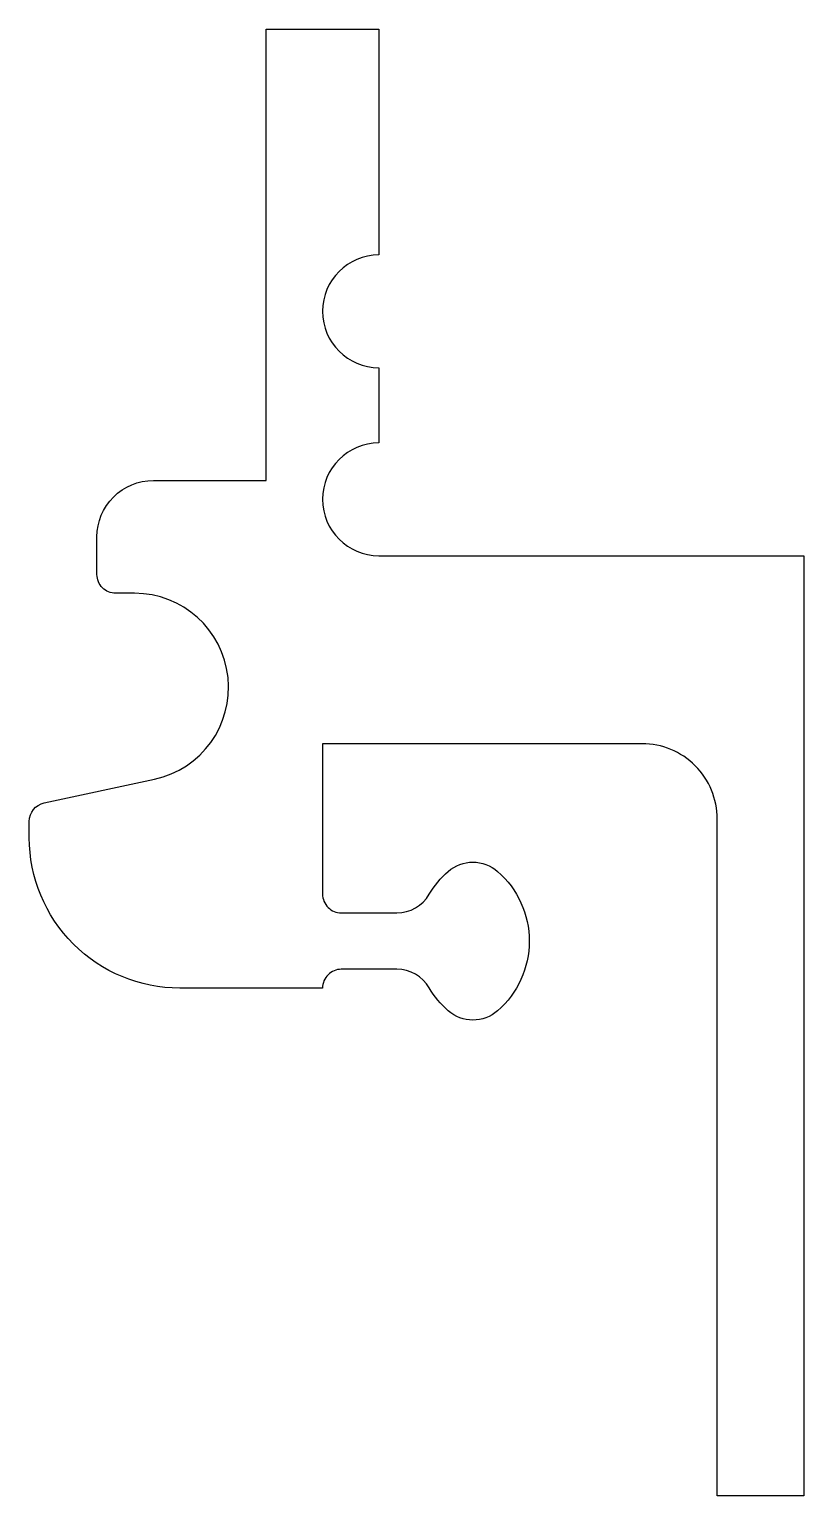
# Model space of a CAD drawing. Extents: x 172.8 to 193.4, y 200.9 to 239.9.
import ezdxf

# ---------------------------------------------------------------- set-up
doc = ezdxf.new("R2010")
doc.units = 0
doc.layers.get('0').update_dxf_attribs({"linetype": 'CONTINUOUS'})

msp = doc.modelspace()

# ---------------------------------------------------------------- linework, layer by layer
msp.add_lwpolyline([(182.12, 228.878, 1), (182.12, 225.878), (193.42, 225.878), (193.42, 200.878), (191.12, 200.878), (191.12, 218.878, 0.414214), (189.12, 220.878), (180.62, 220.878), (180.62, 216.878, 0.414214), (181.12, 216.378), (182.595, 216.378, 0.266158), (183.458, 216.872, -0.080918), (183.962, 217.481, -0.375), (185.278, 217.481, -0.454545), (185.278, 213.774, -0.375), (183.962, 213.774, -0.080918), (183.458, 214.384, 0.266158), (182.595, 214.878), (181.12, 214.878, 0.414214), (180.62, 214.378), (180.62, 214.378), (176.82, 214.378, -0.414214), (172.82, 218.378), (172.82, 218.813, -0.353314), (173.215, 219.302), (176.147, 219.934, 0.899109), (175.62, 224.878), (175.12, 224.878, -0.414214), (174.62, 225.378), (174.62, 226.378, -0.414214), (176.12, 227.878), (179.12, 227.878), (179.12, 239.878), (182.12, 239.878), (182.12, 233.878, 1), (182.12, 230.878)], format="xyb", close=True)

doc.saveas('drawing.dxf')
